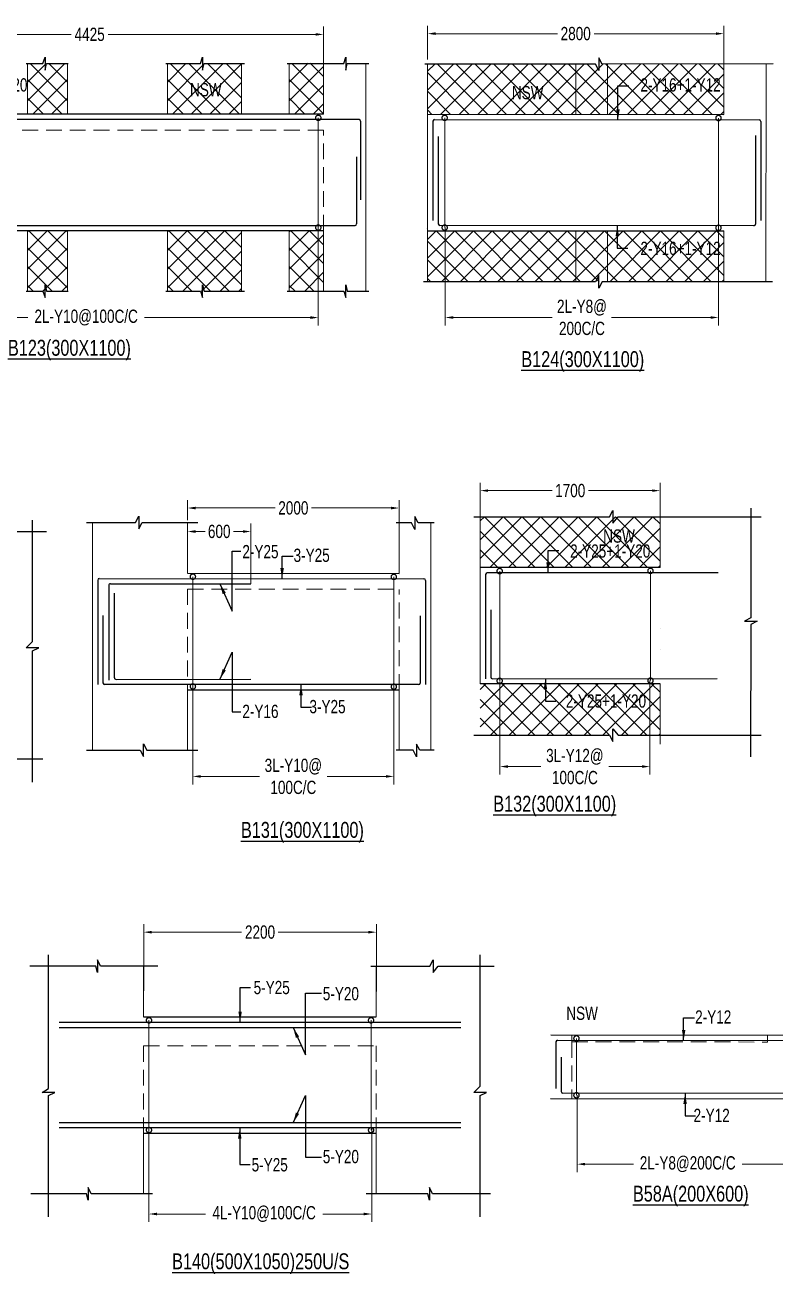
# Model space of a CAD drawing. Header units: millimetres. Extents: x -9667 to 132562, y -132456 to -91255.
# Drawn here: x 108274 to 115367, y -112959 to -101159 of the extents above; entities that cross this region are included whole.
import ezdxf

# ---------------------------------------------------------------- set-up
doc = ezdxf.new("R2010")
doc.units = ezdxf.units.MM
doc.header["$LTSCALE"] = 100
doc.header["$MEASUREMENT"] = 0
doc.linetypes.add('CONTINU', pattern=[0])
doc.linetypes.add('HIDDEN', pattern=[0.375, 0.25, -0.125])
doc.layers.get('Defpoints').update_dxf_attribs({"color": 1, "lineweight": 0})
for name, color, linetype in [('-S-BMNO', 1, 'Continuous'), ('-S-MISC', 8, 'Continuous'), ('-STR-BEAM', 7, 'CONTINU'), ('-STR-REINF', 3, 'Continuous')]:
    doc.layers.add(name, color=color, linetype=linetype)
for name, color, linetype, lineweight in [('-S-STIRRUPS DIM', 6, 'Continuous', 9), ('-S-STIRUP', 11, 'Continuous', 9), ('-S-TEXT', 6, 'Continuous', 0), ('-STR-COLUMN', 5, 'HIDDEN', 13), ('S-COL HATCH', 9, 'Continuous', 0), ('SLAB LINE', 254, 'HIDDEN', 20)]:
    doc.layers.add(name, color=color, linetype=linetype, lineweight=lineweight)
doc.styles.add('BEAM-LS', font='romans.shx', dxfattribs={"width": 0.8})
doc.styles.add('SOBHA', font='swisscl.ttf', dxfattribs={"width": 0.9})
doc.styles.add('sobha.sed', font='swisscl.ttf')
doc.dimstyles.new('S-50', dxfattribs={"dimscale": 50, "dimtxt": 2.5, "dimasz": 2, "dimexe": 0.5, "dimexo": 0.25, "dimgap": 0.25, "dimtad": 0, "dimdec": 0, "dimrnd": 0.0005, "dimzin": 0, "dimdsep": 46, "dimtxsty": 'sobha.sed', "dimblk": 'OBLIQUE', "dimcen": 0.09, "dimclrd": 8, "dimclre": 8, "dimclrt": 6, "dimadec": 0, "dimazin": 0, "dimtfac": 1, "dimtdec": 0, "dimtofl": 0, "dimtmove": 2, "dimatfit": 3, "dimfxl": 0.18, "dimtolj": 1, "dimtzin": 0, "dimlwd": -1, "dimlwe": -1, "dimarcsym": 0})
doc.dimstyles.new('S-DIM50', dxfattribs={"dimscale": 50, "dimtxt": 2.5, "dimasz": 1.5, "dimexe": 1.5, "dimexo": 1, "dimgap": 0.5, "dimtad": 0, "dimdec": 0, "dimzin": 0, "dimdsep": 46, "dimtxsty": 'SOBHA', "dimcen": 0.09, "dimclrd": 256, "dimclre": 256, "dimclrt": 6, "dimadec": 5, "dimazin": 0, "dimtfac": 1, "dimtdec": 0, "dimtofl": 0, "dimtmove": 0, "dimatfit": 3, "dimfxl": 0.18, "dimtolj": 1, "dimtzin": 0, "dimlwd": -1, "dimlwe": -1, "dimarcsym": 0})
doc.dimstyles.new('STIRUP', dxfattribs={"dimscale": 50, "dimtxt": 2.5, "dimasz": 2.2, "dimexe": 0, "dimexo": 0, "dimgap": 0.5, "dimtad": 0, "dimdec": 0, "dimzin": 0, "dimdsep": 46, "dimtxsty": 'BEAM-LS', "dimblk": 'DOTSMALL', "dimcen": 0.09, "dimclrd": 256, "dimclre": 256, "dimclrt": 256, "dimadec": 5, "dimazin": 0, "dimtfac": 1, "dimtdec": 0, "dimtofl": 0, "dimtmove": 0, "dimatfit": 3, "dimldrblk": 'DOTSMALL', "dimfxl": 0, "dimfxlon": 1, "dimtolj": 1, "dimtzin": 0, "dimlwd": -1, "dimlwe": -1, "dimarcsym": 0})
pattern_1 = [(45, (308135.39, 7333.36), (-88.38835, 88.38835), []), (135, (308135.39, 7333.36), (-88.38835, -88.38835), [])]
pattern_2 = [(45, (392302.27, 92149), (-88.388348, 88.388348), []), (135, (392302.27, 92149), (-88.388348, -88.388348), [])]
pattern_3 = [(45, (393624.77, 92149), (-88.388348, 88.388348), []), (135, (393624.77, 92149), (-88.388348, -88.388348), [])]
pattern_4 = [(45, (394777.27, 92149), (-88.388348, 88.388348), []), (135, (394777.27, 92149), (-88.388348, -88.388348), [])]

# ---------------------------------------------------------------- blocks, each defined once
blk = doc.blocks.new('*D359')
at = {"layer": '-S-STIRRUPS DIM', "color": 251, "transparency": 16777216}
for p, q in [((113496, -111270), (113496, -111996)), ((115586, -111215), (115586, -111996)), ((113571, -111921), (114027, -111921)), ((115511, -111921), (115055, -111921))]:
    blk.add_line(p, q, dxfattribs=at)
for points in [[(113571, -111908), (113571, -111933), (113496, -111921)], [(115511, -111908), (115511, -111933), (115586, -111921)]]:
    blk.add_solid(points, dxfattribs=at)
at = {"layer": 'Defpoints', "color": 0, "transparency": 16777216}
for p in [(113496, -111270, 0), (115586, -111215, 178587), (113496, -111921)]:
    blk.add_point(p, dxfattribs=at)
at = {"layer": '-S-STIRRUPS DIM', "color": 6, "transparency": 16777216, "insert": (114541, -111921), "char_height": 125, "attachment_point": 5, "style": 'sobha.sed'}
blk.add_mtext('\\A1;2L-Y8@200C/C', dxfattribs=at)
blk = doc.blocks.new('_Oblique')
at = {"color": 0, "linetype": 'ByBlock', "lineweight": -2}
blk.add_line((-0.5, -0.5), (0.5, 0.5), dxfattribs=at)
blk = doc.blocks.new('_DotSmall')
at = {"color": 0, "linetype": 'ByBlock', "const_width": 0.5}
blk.add_lwpolyline([(-0.0625, 0, 1), (0.0625, 0, 1)], format="xyb", close=True, dxfattribs=at)
blk = doc.blocks.new('*D361')
at = {"layer": '-S-STIRUP', "ltscale": 100, "transparency": 16777216}
blk.add_line((113489, -111270), (113489, -110733), dxfattribs=at)
at = {"layer": 'Defpoints', "color": 0, "linetype": 'CONTINU', "ltscale": 100, "transparency": 16777216}
for p in [(113489, -110733), (113489, -110733), (113489, -111270)]:
    blk.add_point(p, dxfattribs=at)
at = {"layer": '-S-STIRUP', "linetype": 'CONTINU', "ltscale": 100, "transparency": 16777216, "xscale": 100, "yscale": 100, "zscale": 100}
for p, rotation in [((113489, -110733), 90), ((113489, -111270), 270)]:
    blk.add_blockref('_DotSmall', p, dxfattribs=dict(at, rotation=rotation))
blk = doc.blocks.new('*D448')
at = {"layer": '-S-STIRRUPS DIM', "color": 251, "transparency": 16777216}
for p, q in [((111762, -107353), (111762, -108333)), ((109862, -107396), (109862, -108333)), ((109937, -108258), (110491, -108258)), ((111687, -108258), (111133, -108258))]:
    blk.add_line(p, q, dxfattribs=at)
for points in [[(109937, -108245), (109937, -108270), (109862, -108258)], [(111687, -108245), (111687, -108270), (111762, -108258)]]:
    blk.add_solid(points, dxfattribs=at)
at = {"layer": 'Defpoints', "color": 0, "transparency": 16777216}
for p in [(111762, -107353, 178587), (109862, -107396, 0), (109862, -108258)]:
    blk.add_point(p, dxfattribs=at)
at = {"layer": '-S-STIRRUPS DIM', "color": 6, "transparency": 16777216, "insert": (110812, -108258), "char_height": 125, "attachment_point": 5, "style": 'sobha.sed'}
blk.add_mtext('\\A1;3L-Y10@\\P100C/C', dxfattribs=at)
blk = doc.blocks.new('*D451')
at = {"layer": '-S-STIRRUPS DIM', "color": 251, "transparency": 16777216}
for p, q in [((109812, -105836), (109812, -105647)), ((109887, -105722), (110639, -105722)), ((111737, -105722), (110985, -105722)), ((111812, -105927), (111812, -105647))]:
    blk.add_line(p, q, dxfattribs=at)
for points in [[(109887, -105710), (109887, -105735), (109812, -105722)], [(111737, -105710), (111737, -105735), (111812, -105722)]]:
    blk.add_solid(points, dxfattribs=at)
at = {"layer": 'Defpoints', "color": 0, "transparency": 16777216}
for p in [(109812, -105722), (109812, -105836, 0), (111812, -105927, 0)]:
    blk.add_point(p, dxfattribs=at)
at = {"layer": '-S-STIRRUPS DIM', "color": 6, "transparency": 16777216, "insert": (110812, -105722), "char_height": 125, "attachment_point": 5, "style": 'sobha.sed'}
blk.add_mtext('\\A1;2000', dxfattribs=at)
blk = doc.blocks.new('*D449')
at = {"layer": '-S-STIRUP', "ltscale": 100, "transparency": 16777216}
blk.add_line((111762, -107410), (111762, -106373), dxfattribs=at)
at = {"layer": 'Defpoints', "color": 0, "linetype": 'CONTINU', "ltscale": 100, "transparency": 16777216}
for p in [(111762, -106373), (111762, -106373), (111762, -107410)]:
    blk.add_point(p, dxfattribs=at)
at = {"layer": '-S-STIRUP', "linetype": 'CONTINU', "ltscale": 100, "transparency": 16777216, "xscale": 100, "yscale": 100, "zscale": 100}
for p, rotation in [((111762, -106373), 90), ((111762, -107410), 270)]:
    blk.add_blockref('_DotSmall', p, dxfattribs=dict(at, rotation=rotation))
blk = doc.blocks.new('*D450')
at = {"layer": '-S-STIRUP', "ltscale": 100, "transparency": 16777216}
blk.add_line((109862, -107408), (109862, -106371), dxfattribs=at)
at = {"layer": 'Defpoints', "color": 0, "linetype": 'CONTINU', "ltscale": 100, "transparency": 16777216}
for p in [(109862, -106371), (109862, -106371), (109862, -107408)]:
    blk.add_point(p, dxfattribs=at)
at = {"layer": '-S-STIRUP', "linetype": 'CONTINU', "ltscale": 100, "transparency": 16777216, "xscale": 100, "yscale": 100, "zscale": 100}
for p, rotation in [((109862, -106371), 90), ((109862, -107408), 270)]:
    blk.add_blockref('_DotSmall', p, dxfattribs=dict(at, rotation=rotation))
blk = doc.blocks.new('*D447')
at = {"layer": '-S-STIRRUPS DIM', "color": 251, "transparency": 16777216}
for p, q in [((109812, -106338), (109812, -105869)), ((109887, -105944), (109977, -105944)), ((110335, -105944), (110246, -105944)), ((110410, -106439), (110410, -105869))]:
    blk.add_line(p, q, dxfattribs=at)
for points in [[(109887, -105932), (109887, -105957), (109812, -105944)], [(110335, -105932), (110335, -105957), (110410, -105944)]]:
    blk.add_solid(points, dxfattribs=at)
at = {"layer": 'Defpoints', "color": 0, "transparency": 16777216}
for p in [(109812, -105944), (109812, -106338), (110410, -106439, 0)]:
    blk.add_point(p, dxfattribs=at)
at = {"layer": '-S-STIRRUPS DIM', "color": 6, "transparency": 16777216, "insert": (110111, -105944), "char_height": 125, "attachment_point": 5, "style": 'sobha.sed'}
blk.add_mtext('\\A1;600', dxfattribs=at)
blk = doc.blocks.new('*D452')
at = {"layer": '-S-STIRRUPS DIM', "color": 251, "transparency": 16777216}
for p, q in [((112766, -107361), (112766, -108240)), ((114183, -107353), (114183, -108240)), ((112841, -108165), (113153, -108165)), ((114108, -108165), (113795, -108165))]:
    blk.add_line(p, q, dxfattribs=at)
for points in [[(112841, -108152), (112841, -108177), (112766, -108165)], [(114108, -108152), (114108, -108177), (114183, -108165)]]:
    blk.add_solid(points, dxfattribs=at)
at = {"layer": 'Defpoints', "color": 0, "transparency": 16777216}
for p in [(112766, -107361, 178587), (114183, -107353, 0), (114183, -108165)]:
    blk.add_point(p, dxfattribs=at)
at = {"layer": '-S-STIRRUPS DIM', "color": 6, "transparency": 16777216, "insert": (113474, -108165), "char_height": 125, "attachment_point": 5, "style": 'sobha.sed'}
blk.add_mtext('\\A1;3L-Y12@\\P100C/C', dxfattribs=at)
blk = doc.blocks.new('*D455')
at = {"layer": '-S-STIRRUPS DIM', "color": 251, "transparency": 16777216}
for p, q in [((112579, -106283), (112579, -105483)), ((114280, -106283), (114280, -105483)), ((112654, -105558), (113258, -105558)), ((114205, -105558), (113602, -105558))]:
    blk.add_line(p, q, dxfattribs=at)
for points in [[(112654, -105546), (112654, -105570), (112579, -105558)], [(114205, -105546), (114205, -105570), (114280, -105558)]]:
    blk.add_solid(points, dxfattribs=at)
at = {"layer": 'Defpoints', "color": 0, "transparency": 16777216}
for p in [(114280, -105558), (112579, -106283, 0), (114280, -106283, 0)]:
    blk.add_point(p, dxfattribs=at)
at = {"layer": '-S-STIRRUPS DIM', "color": 6, "transparency": 16777216, "insert": (113430, -105558), "char_height": 125, "attachment_point": 5, "style": 'sobha.sed'}
blk.add_mtext('\\A1;1700', dxfattribs=at)
blk = doc.blocks.new('*D453')
at = {"layer": '-S-STIRUP', "ltscale": 100, "transparency": 16777216}
blk.add_line((112763, -107355), (112763, -106318), dxfattribs=at)
at = {"layer": 'Defpoints', "color": 0, "linetype": 'CONTINU', "ltscale": 100, "transparency": 16777216}
for p in [(112763, -106318), (112763, -106318), (112763, -107355)]:
    blk.add_point(p, dxfattribs=at)
at = {"layer": '-S-STIRUP', "linetype": 'CONTINU', "ltscale": 100, "transparency": 16777216, "xscale": 100, "yscale": 100, "zscale": 100}
for p, rotation in [((112763, -106318), 90), ((112763, -107355), 270)]:
    blk.add_blockref('_DotSmall', p, dxfattribs=dict(at, rotation=rotation))
blk = doc.blocks.new('*D454')
at = {"layer": '-S-STIRUP', "ltscale": 100, "transparency": 16777216}
blk.add_line((114189, -107353), (114189, -106316), dxfattribs=at)
at = {"layer": 'Defpoints', "color": 0, "linetype": 'CONTINU', "ltscale": 100, "transparency": 16777216}
for p in [(114189, -106316), (114189, -106316), (114189, -107353)]:
    blk.add_point(p, dxfattribs=at)
at = {"layer": '-S-STIRUP', "linetype": 'CONTINU', "ltscale": 100, "transparency": 16777216, "xscale": 100, "yscale": 100, "zscale": 100}
for p, rotation in [((114189, -106316), 90), ((114189, -107353), 270)]:
    blk.add_blockref('_DotSmall', p, dxfattribs=dict(at, rotation=rotation))
blk = doc.blocks.new('*D648')
at = {"layer": '-S-STIRRUPS DIM', "color": 251, "transparency": 16777216}
for p, q in [((106673, -101763), (106673, -101173)), ((111098, -101757), (111098, -101173)), ((106748, -101248), (108712, -101248)), ((111023, -101248), (109060, -101248))]:
    blk.add_line(p, q, dxfattribs=at)
for points in [[(106748, -101236), (106748, -101260), (106673, -101248)], [(111023, -101236), (111023, -101260), (111098, -101248)]]:
    blk.add_solid(points, dxfattribs=at)
at = {"layer": 'Defpoints', "color": 0, "transparency": 16777216}
for p in [(106673, -101248), (106673, -101763), (111098, -101757, 0)]:
    blk.add_point(p, dxfattribs=at)
at = {"layer": '-S-STIRRUPS DIM', "color": 6, "transparency": 16777216, "insert": (108886, -101248), "char_height": 125, "attachment_point": 5, "style": 'sobha.sed'}
blk.add_mtext('\\A1;4425', dxfattribs=at)
blk = doc.blocks.new('*D649')
at = {"layer": '-S-STIRRUPS DIM', "color": 251, "transparency": 16777216}
for p, q in [((106717, -103053), (106717, -103998)), ((111048, -103061), (111048, -103998)), ((106792, -103923), (108300, -103923)), ((110973, -103923), (109406, -103923))]:
    blk.add_line(p, q, dxfattribs=at)
for points in [[(106792, -103910), (106792, -103936), (106717, -103923)], [(110973, -103910), (110973, -103936), (111048, -103923)]]:
    blk.add_solid(points, dxfattribs=at)
at = {"layer": 'Defpoints', "color": 0, "transparency": 16777216}
for p in [(106717, -103053, 0), (111048, -103061, 0), (111048, -103923)]:
    blk.add_point(p, dxfattribs=at)
at = {"layer": '-S-STIRRUPS DIM', "color": 6, "transparency": 16777216, "insert": (108853, -103923), "char_height": 125, "attachment_point": 5, "style": 'sobha.sed'}
blk.add_mtext('\\A1;2L-Y10@100C/C', dxfattribs=at)
blk = doc.blocks.new('*D651')
at = {"layer": '-S-STIRUP', "ltscale": 100, "transparency": 16777216}
blk.add_line((111048, -103073), (111048, -102036), dxfattribs=at)
at = {"layer": 'Defpoints', "color": 0, "linetype": 'CONTINU', "ltscale": 100, "transparency": 16777216}
for p in [(111048, -102036), (111048, -102036), (111048, -103073)]:
    blk.add_point(p, dxfattribs=at)
at = {"layer": '-S-STIRUP', "linetype": 'CONTINU', "ltscale": 100, "transparency": 16777216, "xscale": 100, "yscale": 100, "zscale": 100}
for p, rotation in [((111048, -102036), 90), ((111048, -103073), 270)]:
    blk.add_blockref('_DotSmall', p, dxfattribs=dict(at, rotation=rotation))
blk = doc.blocks.new('*D668')
at = {"layer": '-S-STIRRUPS DIM', "color": 251, "transparency": 16777216}
for p, q in [((109397, -110283), (109397, -109654)), ((109472, -109729), (110323, -109729)), ((111522, -109729), (110670, -109729)), ((111597, -110290), (111597, -109654))]:
    blk.add_line(p, q, dxfattribs=at)
for points in [[(109472, -109717), (109472, -109742), (109397, -109729)], [(111522, -109717), (111522, -109742), (111597, -109729)]]:
    blk.add_solid(points, dxfattribs=at)
at = {"layer": 'Defpoints', "color": 0, "transparency": 16777216}
for p in [(111597, -109729), (109397, -110283), (111597, -110290)]:
    blk.add_point(p, dxfattribs=at)
at = {"layer": '-S-STIRRUPS DIM', "color": 6, "transparency": 16777216, "insert": (110497, -109729), "char_height": 125, "attachment_point": 5, "style": 'sobha.sed'}
blk.add_mtext('\\A1;2200', dxfattribs=at)
blk = doc.blocks.new('*D669')
at = {"layer": '-S-STIRRUPS DIM', "color": 251, "transparency": 16777216}
for p, q in [((109447, -111587), (109447, -112467)), ((111553, -111579), (111553, -112467)), ((109522, -112392), (109982, -112392)), ((111478, -112392), (111090, -112392))]:
    blk.add_line(p, q, dxfattribs=at)
for points in [[(109522, -112379), (109522, -112404), (109447, -112392)], [(111478, -112379), (111478, -112404), (111553, -112392)]]:
    blk.add_solid(points, dxfattribs=at)
at = {"layer": 'Defpoints', "color": 0, "transparency": 16777216}
for p in [(109447, -111587, 0), (111553, -111579, 0), (109447, -112392)]:
    blk.add_point(p, dxfattribs=at)
at = {"layer": '-S-STIRRUPS DIM', "color": 6, "transparency": 16777216, "insert": (110536, -112392), "char_height": 125, "attachment_point": 5, "style": 'sobha.sed'}
blk.add_mtext('\\A1;4L-Y10@100C/C', dxfattribs=at)
blk = doc.blocks.new('*D670')
at = {"layer": '-S-STIRUP', "ltscale": 100, "transparency": 16777216}
blk.add_line((111547, -111599), (111547, -110562), dxfattribs=at)
at = {"layer": 'Defpoints', "color": 0, "linetype": 'CONTINU', "ltscale": 100, "transparency": 16777216}
for p in [(111547, -110562), (111547, -110562), (111547, -111599)]:
    blk.add_point(p, dxfattribs=at)
at = {"layer": '-S-STIRUP', "linetype": 'CONTINU', "ltscale": 100, "transparency": 16777216, "xscale": 100, "yscale": 100, "zscale": 100}
for p, rotation in [((111547, -110562), 90), ((111547, -111599), 270)]:
    blk.add_blockref('_DotSmall', p, dxfattribs=dict(at, rotation=rotation))
blk = doc.blocks.new('*D671')
at = {"layer": '-S-STIRUP', "ltscale": 100, "transparency": 16777216}
blk.add_line((109447, -111599), (109447, -110562), dxfattribs=at)
at = {"layer": 'Defpoints', "color": 0, "linetype": 'CONTINU', "ltscale": 100, "transparency": 16777216}
for p in [(109447, -110562), (109447, -110562), (109447, -111599)]:
    blk.add_point(p, dxfattribs=at)
at = {"layer": '-S-STIRUP', "linetype": 'CONTINU', "ltscale": 100, "transparency": 16777216, "xscale": 100, "yscale": 100, "zscale": 100}
for p, rotation in [((109447, -110562), 90), ((109447, -111599), 270)]:
    blk.add_blockref('_DotSmall', p, dxfattribs=dict(at, rotation=rotation))
blk = doc.blocks.new('*D713')
at = {"layer": '-S-STIRRUPS DIM', "color": 251, "transparency": 16777216}
for p, q in [((112249, -103073), (112249, -103997)), ((114832, -103018), (114832, -103997)), ((112324, -103922), (113259, -103922)), ((114757, -103922), (113822, -103922))]:
    blk.add_line(p, q, dxfattribs=at)
for points in [[(112324, -103910), (112324, -103935), (112249, -103922)], [(114757, -103910), (114757, -103935), (114832, -103922)]]:
    blk.add_solid(points, dxfattribs=at)
at = {"layer": 'Defpoints', "color": 0, "transparency": 16777216}
for p in [(112249, -103073, 0), (114832, -103018, 178587), (112249, -103922)]:
    blk.add_point(p, dxfattribs=at)
at = {"layer": '-S-STIRRUPS DIM', "color": 6, "transparency": 16777216, "insert": (113541, -103922), "char_height": 125, "attachment_point": 5, "style": 'sobha.sed'}
blk.add_mtext('\\A1;2L-Y8@\\P200C/C', dxfattribs=at)
blk = doc.blocks.new('*D716')
at = {"layer": '-S-STIRRUPS DIM', "color": 251, "transparency": 16777216}
for p, q in [((112082, -101484), (112082, -101166)), ((112157, -101241), (113309, -101241)), ((114807, -101241), (113655, -101241)), ((114882, -101576), (114882, -101166))]:
    blk.add_line(p, q, dxfattribs=at)
for points in [[(112157, -101228), (112157, -101253), (112082, -101241)], [(114807, -101228), (114807, -101253), (114882, -101241)]]:
    blk.add_solid(points, dxfattribs=at)
at = {"layer": 'Defpoints', "color": 0, "transparency": 16777216}
for p in [(112082, -101241), (112082, -101484, 0), (114882, -101576, 0)]:
    blk.add_point(p, dxfattribs=at)
at = {"layer": '-S-STIRRUPS DIM', "color": 6, "transparency": 16777216, "insert": (113482, -101241), "char_height": 125, "attachment_point": 5, "style": 'sobha.sed'}
blk.add_mtext('\\A1;2800', dxfattribs=at)
blk = doc.blocks.new('*D714')
at = {"layer": '-S-STIRUP', "ltscale": 100, "transparency": 16777216}
blk.add_line((114832, -103075), (114832, -102038), dxfattribs=at)
at = {"layer": 'Defpoints', "color": 0, "linetype": 'CONTINU', "ltscale": 100, "transparency": 16777216}
for p in [(114832, -102038), (114832, -102038), (114832, -103075)]:
    blk.add_point(p, dxfattribs=at)
at = {"layer": '-S-STIRUP', "linetype": 'CONTINU', "ltscale": 100, "transparency": 16777216, "xscale": 100, "yscale": 100, "zscale": 100}
for p, rotation in [((114832, -102038), 90), ((114832, -103075), 270)]:
    blk.add_blockref('_DotSmall', p, dxfattribs=dict(at, rotation=rotation))
blk = doc.blocks.new('*D715')
at = {"layer": '-S-STIRUP', "ltscale": 100, "transparency": 16777216}
blk.add_line((112243, -103073), (112243, -102036), dxfattribs=at)
at = {"layer": 'Defpoints', "color": 0, "linetype": 'CONTINU', "ltscale": 100, "transparency": 16777216}
for p in [(112243, -102036), (112243, -102036), (112243, -103073)]:
    blk.add_point(p, dxfattribs=at)
at = {"layer": '-S-STIRUP', "linetype": 'CONTINU', "ltscale": 100, "transparency": 16777216, "xscale": 100, "yscale": 100, "zscale": 100}
for p, rotation in [((112243, -102036), 90), ((112243, -103073), 270)]:
    blk.add_blockref('_DotSmall', p, dxfattribs=dict(at, rotation=rotation))

msp = doc.modelspace()

# ---------------------------------------------------------------- hatches: boundary and pattern name
at = {"layer": 'S-COL HATCH'}
h = msp.add_hatch(dxfattribs=at)
h.set_pattern_fill('ANSI37', color=252, scale=1000)
h.set_pattern_definition(pattern_2)
h.paths.add_polyline_path([(108298.2, -102003), (108675.7, -102003), (108675.7, -101523.9), (108298.2, -101523.9)])
h = msp.add_hatch(dxfattribs=at)
h.set_pattern_fill('ANSI37', color=252, scale=1000)
h.set_pattern_definition(pattern_3)
h.paths.add_polyline_path([(109620.7, -102003), (110323.2, -102003), (110323.2, -101523.9), (109620.7, -101523.9)])
h = msp.add_hatch(dxfattribs=at)
h.set_pattern_fill('ANSI37', color=252, scale=1000)
h.set_pattern_definition(pattern_4)
h.paths.add_polyline_path([(110773.2, -102003), (111098.2, -101996.4), (111098.2, -101517.3), (110773.2, -101523.9)])
h = msp.add_hatch(dxfattribs=at)
h.set_pattern_fill('ANSI37', color=252, scale=1000)
h.set_pattern_definition([(45, (287878.48, 4021.46), (-88.38835, 88.38835), []), (135, (287878.48, 4021.46), (-88.38835, -88.38835), [])])
h.paths.add_polyline_path([(112082, -103105.1), (114882, -103105.1), (114882, -103585.1), (112082, -103585.1)])
h.paths.add_polyline_path([(114882.4, -102004), (112082.4, -102004), (112082.1, -101527.8), (114882, -101527.8)])
h = msp.add_hatch(dxfattribs=at)
h.set_pattern_fill('ANSI37', color=252, scale=1000)
h.set_pattern_definition(pattern_2)
h.paths.add_polyline_path([(108298.2, -103105.7), (108675.7, -103105.7), (108675.7, -103673.9), (108298.2, -103673.9)])
h = msp.add_hatch(dxfattribs=at)
h.set_pattern_fill('ANSI37', color=252, scale=1000)
h.set_pattern_definition(pattern_3)
h.paths.add_polyline_path([(109620.7, -103105.7), (110323.2, -103105.7), (110323.2, -103673.9), (109620.7, -103673.9)])
h = msp.add_hatch(dxfattribs=at)
h.set_pattern_fill('ANSI37', color=252, scale=1000)
h.set_pattern_definition(pattern_4)
h.paths.add_polyline_path([(110773.2, -103105.7), (111098.2, -103105.7), (111098.2, -103673.9), (110773.2, -103673.9)])
h = msp.add_hatch(dxfattribs=at)
h.set_pattern_fill('ANSI37', color=252, scale=1000)
h.set_pattern_definition(pattern_1)
h.paths.add_polyline_path([(112579.5, -106283.2), (114279.8, -106283.2), (114279.8, -105804.1), (112579.5, -105804.1)])
h.paths.add_polyline_path([(112679.9, -106283.2), (114719.8, -106283.2)])
h = msp.add_hatch(dxfattribs=at)
h.set_pattern_fill('ANSI37', color=252, scale=1000)
h.set_pattern_definition(pattern_1)
h.paths.add_polyline_path([(112579.5, -107386), (114279.8, -107386), (114279.8, -107865.1), (112579.5, -107865.1)])
h.paths.add_polyline_path([(112679.9, -107386), (114719.8, -107386)])

# ---------------------------------------------------------------- linework, layer by layer
at = {"layer": '-S-MISC', "linetype": 'ByBlock', "ltscale": 1000, "elevation": 0}
for points in [[(108285, -101523.9), (108444.7, -101523.9), (108464.1, -101464.2), (108464.1, -101584.4), (108479.3, -101523.9), (108684, -101523.9)], [(109606, -101523.9), (109933.7, -101523.9), (109953.1, -101464.2), (109953.1, -101584.4), (109968.3, -101523.9), (110351, -101523.9)], [(110755, -101523.9), (111287.9, -101523.9), (111307.3, -101464.2), (111307.3, -101584.4), (111322.5, -101523.9), (111527.2, -101523.9)], [(115350.2, -101526), (113731.5, -101527.8), (113700.6, -101468.1), (113700.6, -101588.3), (113667.8, -101527.8), (112055.2, -101527.8)], [(115343.2, -103586.9), (113731.5, -103585.1), (113700.6, -103644.7), (113700.6, -103524.6), (113667.8, -103585.1), (112041.2, -103585.1)], [(108285, -103673.9), (108444.7, -103673.9), (108464.1, -103733.6), (108464.1, -103613.4), (108479.3, -103673.9), (108684, -103673.9)], [(109606, -103673.9), (109933.7, -103673.9), (109953.1, -103733.6), (109953.1, -103613.4), (109968.3, -103673.9), (110351, -103673.9)], [(110755, -103673.9), (111287.9, -103673.9), (111307.3, -103733.6), (111307.3, -103613.4), (111322.5, -103673.9), (111527.2, -103673.9)], [(108347, -108312.2), (108347, -107071.5), (108406.7, -107043.1), (108286.5, -107043.1), (108347, -106981.9), (108347, -105836.1)], [(108856.2, -105859), (109319.1, -105859), (109349.9, -105799.3), (109349.9, -105919.5), (109381.8, -105859.2), (109907.8, -105859.2)], [(112143.2, -105863.1), (111991.5, -105863.1), (111960.6, -105803.5), (111960.6, -105923.6), (111927.8, -105863.1), (111785.1, -105861)], [(112518.9, -105804.1), (113801.5, -105804.1), (113832.4, -105744.5), (113832.4, -105864.6), (113882.2, -105804.1), (115236.9, -105804.1)], [(107326.6, -105944.2), (107849.5, -105944.2), (107880.4, -105884.6), (107880.4, -106004.7), (107930.2, -105944.2), (108478.2, -105944.2)], [(112518.9, -107869.2), (113801.5, -107869.2), (113832.4, -107928.9), (113832.4, -107808.7), (113882.2, -107869.2), (115236.9, -107869.2)], [(108856.2, -108009.5), (109364.1, -108009.5), (109394.9, -108069.1), (109394.9, -107949), (109426.8, -108009.2), (109907.8, -108009.2)], [(112143.2, -108011.3), (112008.5, -108011.3), (111977.6, -107951.6), (111977.6, -108071.8), (111944.8, -108011.3), (111785.1, -108009.2)], [(108442.6, -108094.2), (107943.8, -108094.2), (107915.3, -108034.6), (107915.3, -108154.7), (107900.2, -108094.2), (107268.2, -108094.2)], [(108496.5, -112418), (108496.5, -111273.4), (108556.2, -111244.9), (108436, -111244.9), (108496.5, -111204.8), (108496.5, -109941.9)], [(112579.5, -112418), (112579.5, -111273.4), (112639.2, -111244.9), (112519, -111244.9), (112579.5, -111183.8), (112579.5, -109941.9)], [(109531, -110050), (108988.9, -110050), (108960.4, -109990.4), (108960.4, -110110.5), (108945.3, -110050), (108320.6, -110050)], [(111544, -110050), (112102, -110050), (112132.9, -109990.4), (112132.9, -110110.5), (112182.7, -110050), (112710.7, -110050)], [(109479, -112200), (108901, -112200), (108872.5, -112140.4), (108872.5, -112260.5), (108857.4, -112200), (108328.4, -112200)], [(112675.2, -112200), (112127.3, -112200), (112098.8, -112140.4), (112098.8, -112260.5), (112083.7, -112200), (111500.7, -112200)]]:
    msp.add_lwpolyline(points, dxfattribs=at)
at = {"layer": '-S-MISC', "linetype": 'ByBlock', "ltscale": 1000}
msp.add_lwpolyline([(115137, -105725), (115137, -106759.7), (115077.4, -106790.5), (115197.5, -106790.5), (115137, -106823.4), (115135, -108072.6)], dxfattribs=at)
at = {"layer": '-STR-BEAM'}
for p, q in [((111098.2, -102003, 0), (106673, -102003, 0)), ((112082, -102003, 0), (114882, -102005.1, 0)), ((111098.2, -103103, 0), (106673, -103103, 0)), ((112081.6, -103103, 0), (114881.6, -103105.1, 0)), ((114279.8, -106283.2), (112579.5, -106283.2)), ((109812, -106338.3, 0), (111812, -106340.4, 0)), ((109812, -107438.3, 0), (111812, -107440.4, 0)), ((114279.8, -107383.2), (112579.5, -107383.2)), ((109396.5, -110529.1), (111596.5, -110529.1, 0)), ((113245.3, -110700.1, 0), (115635.8, -110702.2, 0)), ((113244.5, -111299.8), (115635.3, -111302.2, 0)), ((109396.5, -111629.1), (111596.5, -111629.1, 0))]:
    msp.add_line(p, q, dxfattribs=at)
at = {"layer": '-STR-COLUMN', "linetype": 'Continuous', "ltscale": 10}
for p, q in [((108298.2, -101523.9, 0), (108298.2, -102003, 0)), ((108675.7, -101523.9, 0), (108675.7, -102003, 0)), ((109620.7, -101523.9, 0), (109620.7, -102003, 0)), ((110323.2, -101523.9, 0), (110323.2, -102003, 0)), ((110773.2, -101523.9, 0), (110773.2, -102003, 0)), ((111098.2, -101523.9, 0), (111098.2, -102003, 0)), ((111498.2, -101523.9, 0), (111498.2, -103673.9, 0)), ((112082, -101523.7, 0), (112082, -103585.1, 0)), ((113482, -101527.8, 0), (113482, -102004, 0)), ((113782, -101527.7, 0), (113782, -102004.3, 0)), ((114882, -101526, 0), (114882, -102005.1, 0)), ((115282, -101526, 0), (115280.2, -103586.9, 0)), ((108298.2, -103673.9, 0), (108298.2, -103105.7, 0)), ((108675.7, -103673.9, 0), (108675.7, -103105.7, 0)), ((109620.7, -103673.9, 0), (109620.7, -103105.7, 0)), ((110323.2, -103673.9, 0), (110323.2, -103105.7, 0)), ((110773.2, -103673.9, 0), (110773.2, -103105.7, 0)), ((111098.2, -103103, 0), (111098.2, -103673.9, 0)), ((113482, -103585.1, 0), (113482, -103108.8, 0)), ((113782, -103585.1, 0), (113782, -103108.6, 0)), ((114882, -103105.1, 0), (114881.4, -103586.4, 0)), ((112579.5, -105795.7), (112579.5, -107383.2)), ((114279.8, -105804.1), (114279.8, -106283.2)), ((108912, -105859, 0), (108912, -108009, 0)), ((109812, -105859.2, 0), (109812, -106338.3, 0)), ((111812, -105861.3, 0), (111812, -106340.4, 0)), ((112112, -105861.3, 0), (112112, -108011.3, 0)), ((109812, -107438.3, 0), (109812, -108009.2, 0)), ((111812, -107440.4, 0), (111812, -108011.3, 0)), ((114279.8, -107383.2), (114279.8, -107954.1)), ((109396.5, -110050), (109396.5, -110529.1)), ((111596.5, -110050), (111596.5, -110529.1)), ((109396.5, -111629.1), (109396.5, -112200)), ((111596.5, -111629.1), (111596.5, -112200))]:
    msp.add_line(p, q, dxfattribs=at)
at = {"layer": '-STR-REINF', "ltscale": 10}
for p, q in [((111433.7, -102053, 0), (105873, -102053, 0)), ((111448.2, -102068, 0), (111448.2, -102810.5, 0)), ((112132, -102067.7, 0), (112132, -103007.5, 0)), ((112147, -102052.7, 0), (115217, -102055.1, 0)), ((115232, -102070.1, 0), (115232, -103007.5, 0)), ((112182, -102211.5, 0), (112182, -103037.7, 0)), ((115182, -102204.5, 0), (115182, -103040.1, 0)), ((111410.2, -102403, 0), (111410.2, -103038, 0)), ((105873, -103053, 0), (111395.2, -103053, 0)), ((112074.8, -103082.7, 0), (112075.3, -103082.7, 0)), ((115167, -103055.1, 0), (112197, -103052.7, 0)), ((108962, -106403.1, 0), (108962, -107388.7, 0)), ((108977, -106388.1, 0), (112047, -106390.4, 0)), ((112062, -106405.4, 0), (112062, -107391, 0)), ((112629.5, -106350.3), (112629.5, -107336)), ((114827.9, -106333, 0), (112644.5, -106335.3)), ((109066.9, -106453.6, 0), (109066.9, -107349.8, 0)), ((109081.9, -106438.6, 0), (110410.3, -106438.8, 0)), ((109120.9, -107325.7, 0), (109120.9, -106526.8, 0)), ((109012, -106738.1, 0), (109012, -107373.1, 0)), ((112012, -106740.4, 0), (112012, -107375.4, 0)), ((112679.5, -106685.3), (112679.5, -107320.3)), ((114287, -106863, 0), (114286.5, -106863, 0)), ((114287, -107063, 0), (114286.5, -107063, 0)), ((109135.9, -107340.7, 0), (110410.3, -107340.6, 0)), ((112694.5, -107335.3), (114819.9, -107333, 0)), ((111997, -107390.4, 0), (109027, -107388.1, 0)), ((108596.5, -110579.1, 0), (112396.5, -110579.1, 0)), ((108596.5, -110629.1, 0), (112396.5, -110629.1, 0)), ((113295.3, -110764.9, 0), (113295.3, -111204.7, 0)), ((113310.3, -110749.9, 0), (115970.9, -110752.2, 0)), ((113345.3, -110908.7, 0), (113345.3, -111234.9, 0)), ((115920.9, -111252.2, 0), (113360.3, -111249.9, 0)), ((112396.5, -111529.1, 0), (108596.5, -111529.1, 0)), ((112396.5, -111579.1, 0), (108596.5, -111579.1, 0))]:
    msp.add_line(p, q, dxfattribs=at)
for centre, start, end in [((111433.2, -102068, 0), 0, 90), ((112147, -102067.7, 0), 90, 180), ((115217, -102070.1, 0), 0, 90), ((111395.2, -103038, 0), 270, 0), ((112197, -103037.7, 0), 180, 270), ((115167, -103040.1, 0), 270, 0), ((108977, -106403.1, 0), 90, 180), ((112047, -106405.4, 0), 0, 90), ((112644.5, -106350.3), 90, 180), ((109081.9, -106453.6, 0), 89.99541, 180), ((109027, -107373.1, 0), 180, 270), ((109135.9, -107325.7, 0), 180, 270.00546), ((111997, -107375.4, 0), 270, 0), ((112694.5, -107320.3), 180, 270), ((113310.3, -110764.9, 0), 90, 180), ((113360.3, -111234.9, 0), 180, 270)]:
    msp.add_arc(centre, 15, start, end, dxfattribs=at)
at = {"layer": 'SLAB LINE', "color": 8, "linetype": 'HIDDEN', "ltscale": 6}
for p, q in [((111098.2, -102153, 0), (106673, -102153, 0)), ((111098.2, -103103, 0), (111098.2, -102153, 0)), ((109811.8, -106488.3, 0), (109810.9, -107438.3, 0)), ((109811.8, -106488.3, 0), (111811.8, -106490.4, 0)), ((111812, -107440.4, 0), (111813, -106490.4, 0)), ((113445.3, -110765.3), (113445.3, -110700.3)), ((113445.3, -110765.3, 0), (115295.8, -110767, 0)), ((113446.4, -110765.3, 0), (113445.8, -111300.5, 0)), ((115295.8, -110767, 0), (115295.8, -110702, 0)), ((109396.5, -110804.1), (111596.5, -110804.1, 0)), ((109396.5, -110804.1), (109396.5, -111629.1)), ((111596.5, -111629.1), (111596.5, -110804.1, 0))]:
    msp.add_line(p, q, dxfattribs=at)

# ---------------------------------------------------------------- texts
at = {"layer": '-S-BMNO', "color": 4, "linetype": 'Continuous', "style": 'sobha.sed'}
for s, p in [('%%UB123(300X1100)', (108113.4, -104283.4, 0)), ('%%UB124(300X1100)', (112967.5, -104390.4)), ('%%UB132(300X1100)', (112702.4, -108590.6, 0)), ('%%UB131(300X1100)', (110316.5, -108838, 0)), ('%%UB58A(200X600)', (114023.1, -112274.5, 0)), ('%%UB140(500X1050)250U/S', (109665.8, -112913.5, 0))]:
    msp.add_text(s, height=150, dxfattribs=at).set_placement(p)
at = {"layer": '-S-TEXT', "color": 6, "style": 'sobha.sed'}
for p in [(109835.3, -101833, 0), (112878.9, -101860.5, 0), (113742.4, -106049.6, 0), (113393, -110557.7, 0)]:
    msp.add_text('NSW', height=125, dxfattribs=at).set_placement(p)
at = {"layer": '-S-TEXT', "color": 6, "char_height": 125, "style": 'sobha.sed'}
for s, insert, attachment_point in [('\\A1;2-Y25+1-Y20', (108297.7, -101662.4, 0), 3), ('\\A1;2-Y16+1-Y12', (114852.7, -101662.7, 0), 3), ('\\A1;2-Y16+1-Y12', (114852.7, -103206.4, 0), 3), ('\\A1;2-Y25', (110671.8, -106071.8, 0), 3), ('\\A1;2-Y25+1-Y20', (114187.5, -106066), 3), ('\\A1;3-Y25', (110814.2, -106106.1, 0), 1), ('\\A1;2-Y25+1-Y20', (114147.5, -107483), 3), ('\\A1;2-Y16', (110671.8, -107707.5, 0), 9), ('\\A1;3-Y25', (110964.3, -107535.7, 0), 1), ('\\A1;5-Y25', (110778.5, -110189.6, 0), 3), ('\\A1;5-Y20', (111432.4, -110247.6, 0), 3), ('\\A1;2-Y12', (114611.3, -110467.9, 0), 1), ('\\A1;2-Y12', (114596.4, -111397.5, 0), 1), ('\\A1;5-Y20', (111432.4, -111913.4, 0), 9), ('\\A1;5-Y25', (110759.6, -111864.1, 0), 3)]:
    msp.add_mtext(s, dxfattribs=dict(at, insert=insert, attachment_point=attachment_point))

# ---------------------------------------------------------------- dimensions: what is measured, and where the dimension line sits
at = {"layer": '-S-STIRRUPS DIM'}
for base, p1, p2, picture, middle in [((106673, -101248, 0), (111098.2, -101756.9, 0), (106673, -101763.5, 0), '*D648', (108885.6, -101248, 0)), ((112082.1, -101240.9), (114882, -101576, 0), (112082.1, -101484.5, 0), '*D716', (113482, -101240.9)), ((109812, -105722.3, 0), (111812, -105927.3, 0), (109812, -105835.8, 0), '*D451', (110812, -105722.3, 0)), ((109812, -105944.4, 0), (110410.3, -106438.8, 0), (109812, -106338.3, 0), '*D447', (110111.2, -105944.4, 0))]:
    dim = msp.add_linear_dim(base=base, p1=p1, p2=p2, angle=180, dimstyle='S-DIM50', override={"dimscale": 1, "dimtxt": 125, "dimasz": 75, "dimexe": 75, "dimexo": 0, "dimgap": 25, "dimrnd": 5, "dimtxsty": 'sobha.sed', "dimsah": 1, "dimcen": 4.5, "dimclrd": 251, "dimclre": 251, "dimfxl": 75}, dxfattribs=at)
    dim.commit()
    dim.dimension.update_dxf_attribs({"geometry": picture, "text_midpoint": middle})
dim = msp.add_linear_dim(base=(111048.2, -103923, 0), p1=(106716.5, -103053, 0), p2=(111048.2, -103061, 0), text='2L-Y10@100C/C', dimstyle='S-DIM50', override={"dimscale": 1, "dimtxt": 125, "dimasz": 75, "dimexe": 75, "dimexo": 0, "dimgap": 25, "dimtxsty": 'sobha.sed', "dimsah": 1, "dimcen": 4.5, "dimclrd": 251, "dimclre": 251, "dimfxl": 75}, dxfattribs=at)
dim.commit()
dim.dimension.update_dxf_attribs({"geometry": '*D649', "text_midpoint": (108853, -103923, 0), "dimtype": 160})
for base, p1, p2, text, picture, middle in [((112249.3, -103922.5, 0), (114832.2, -103017.9, 178586.6), (112249.3, -103072.8, 0), '2L-Y8@\\P200C/C', '*D713', (113540.7, -103922.5, 0)), ((109862, -108257.8, 0), (111762.2, -107353.2, 178586.6), (109862, -107396.3, 0), '3L-Y10@\\P100C/C', '*D448', (110812.1, -108257.8, 0)), ((113495.5, -111920.6, 0), (115585.9, -111215, 178586.6), (113495.5, -111269.8, 0), '2L-Y8@200C/C', '*D359', (114540.7, -111920.6, 0))]:
    dim = msp.add_linear_dim(base=base, p1=p1, p2=p2, angle=180, text=text, dimstyle='S-DIM50', override={"dimscale": 1, "dimtxt": 125, "dimasz": 75, "dimexe": 75, "dimexo": 0, "dimgap": 25, "dimtxsty": 'sobha.sed', "dimsah": 1, "dimcen": 4.5, "dimclrd": 251, "dimclre": 251, "dimfxl": 75}, dxfattribs=at)
    dim.commit()
    dim.dimension.update_dxf_attribs({"geometry": picture, "text_midpoint": middle})
for base, p1, p2, picture, middle in [((114279.8, -105558, 0), (112579.5, -106283.2), (114279.8, -106283.2), '*D455', (113429.7, -105558, 0)), ((111596.5, -109729), (109396.5, -110283), (111596.5, -110289.6), '*D668', (110496.5, -109729))]:
    dim = msp.add_linear_dim(base=base, p1=p1, p2=p2, dimstyle='S-DIM50', override={"dimscale": 1, "dimtxt": 125, "dimasz": 75, "dimexe": 75, "dimexo": 0, "dimgap": 25, "dimrnd": 5, "dimtxsty": 'sobha.sed', "dimsah": 1, "dimcen": 4.5, "dimclrd": 251, "dimclre": 251, "dimfxl": 75}, dxfattribs=at)
    dim.commit()
    dim.dimension.update_dxf_attribs({"geometry": picture, "text_midpoint": middle})
dim = msp.add_linear_dim(base=(114182.9, -108164.7, 0), p1=(112765.5, -107360.9, 178586.6), p2=(114182.9, -107352.5), text='3L-Y12@\\P100C/C', dimstyle='S-DIM50', override={"dimscale": 1, "dimtxt": 125, "dimasz": 75, "dimexe": 75, "dimexo": 0, "dimgap": 25, "dimtxsty": 'sobha.sed', "dimsah": 1, "dimcen": 4.5, "dimclrd": 251, "dimclre": 251, "dimfxl": 75}, dxfattribs=at)
dim.commit()
dim.dimension.update_dxf_attribs({"geometry": '*D452', "text_midpoint": (113474.2, -108164.7, 0)})
dim = msp.add_linear_dim(base=(109446.5, -112391.7, 0), p1=(111553, -111579.1, 0), p2=(109446.5, -111587.1), angle=180, text='4L-Y10@100C/C', dimstyle='S-DIM50', override={"dimscale": 1, "dimtxt": 125, "dimasz": 75, "dimexe": 75, "dimexo": 0, "dimgap": 25, "dimtxsty": 'sobha.sed', "dimsah": 1, "dimcen": 4.5, "dimclrd": 251, "dimclre": 251, "dimfxl": 75}, dxfattribs=at)
dim.commit()
dim.dimension.update_dxf_attribs({"geometry": '*D669', "text_midpoint": (110536, -112391.7, 0), "dimtype": 160})
at = {"layer": '-S-STIRUP', "linetype": 'CONTINU', "ltscale": 100}
for base, p1, p2, picture, middle in [((111048.2, -102036, 0), (111048.2, -103072.7, 0), (111048.2, -102036, 0), '*D651', (111048.2, -102554.4, 0)), ((112243.1, -102036, 0), (112243.1, -103072.7, 0), (112243.1, -102036, 0), '*D715', (112243.1, -102554.4, 0)), ((114832.2, -102038.1, 178586.6), (114832.2, -103074.8, 178586.6), (114832.2, -102038.1, 178586.6), '*D714', (114832.2, -102556.4, 178586.6)), ((112763.3, -106318.3, 178586.6), (112763.3, -107355, 178586.6), (112763.3, -106318.3, 178586.6), '*D453', (112763.3, -106836.7, 178586.6)), ((114189.2, -106316.2), (114189.2, -107353), (114189.2, -106316.2), '*D454', (114189.2, -106834.6)), ((109862, -106371.3, 0), (109862, -107408, 0), (109862, -106371.3, 0), '*D450', (109862, -106889.7, 0)), ((111762.2, -106373.4, 178586.6), (111762.2, -107410.1, 178586.6), (111762.2, -106373.4, 178586.6), '*D449', (111762.2, -106891.7, 178586.6)), ((109446.5, -110562.1), (109446.5, -111598.8), (109446.5, -110562.1), '*D671', (109446.5, -111080.5)), ((111546.8, -110562.1, 178586.6), (111546.8, -111598.8, 178586.6), (111546.8, -110562.1, 178586.6), '*D670', (111546.8, -111080.5, 178586.6)), ((113489.3, -110733.1, 0), (113489.3, -111269.8, 0), (113489.3, -110733.1, 0), '*D361', (113489.3, -111001.5, 0))]:
    dim = msp.add_linear_dim(base=base, p1=p1, p2=p2, angle=90, text=' ', dimstyle='STIRUP', override={"dimasz": 2}, dxfattribs=at)
    dim.commit()
    dim.dimension.update_dxf_attribs({"geometry": picture, "text_midpoint": middle})

# ---------------------------------------------------------------- leaders
at = {"layer": '-S-MISC'}
for points in [[(113881.7, -102055.1, 0), (113881.7, -101734.3, 0), (113985.1, -101734.3, 0)], [(113875.2, -103055.1, 0), (113875.2, -103267.9, 0), (113974.3, -103267.9, 0)], [(110117.6, -106438.5, 0), (110233.1, -106695.5, 0), (110233.1, -106130.6, 0), (110316.5, -106130.6, 0)], [(113220.1, -106335.3, 0), (113220.1, -106122.6, 0), (113323.6, -106122.6, 0)], [(110117.6, -107340.8, 0), (110233.1, -107083.9, 0), (110233.1, -107648.8, 0), (110316.5, -107648.8, 0)], [(113195.7, -107335.3, 0), (113195.7, -107548.1, 0), (113294.7, -107548.1, 0)], [(110308.7, -110579.1, 0), (110308.7, -110251.4, 0), (110407.7, -110251.4, 0)], [(110810.2, -110630.3, 0), (110925.7, -110887.2, 0), (110925.7, -110306.3, 0), (111077.1, -110306.3, 0)], [(110810.2, -111530.7, 0), (110925.7, -111273.7, 0), (110925.7, -111854.7, 0), (111077.1, -111854.7, 0)], [(110305.3, -111579.1, 0), (110305.3, -111922.9, 0), (110404.3, -111922.9, 0)]]:
    msp.add_leader(points, dimstyle='S-50', dxfattribs=at)
at = {"layer": '-S-MISC', "annotation_type": 0, "has_hookline": 1, "hookline_direction": 1}
for points, text_width in [([(110705.7, -106390.4, 0), (110705.7, -106177.6, 0), (110809.2, -106177.6, 0)], 353.5), ([(110884.3, -107390.4, 0), (110884.3, -107603.2, 0), (110983.3, -107603.2, 0)], 353.5), ([(114502.8, -110752.2, 0), (114502.8, -110539.4, 0), (114606.3, -110539.4, 0)], 353), ([(114516.4, -111252.2, 0), (114516.4, -111465, 0), (114615.4, -111465, 0)], 353)]:
    msp.add_leader(points, dimstyle='S-50', dxfattribs=dict(at, text_width=text_width))

doc.saveas('drawing.dxf')
